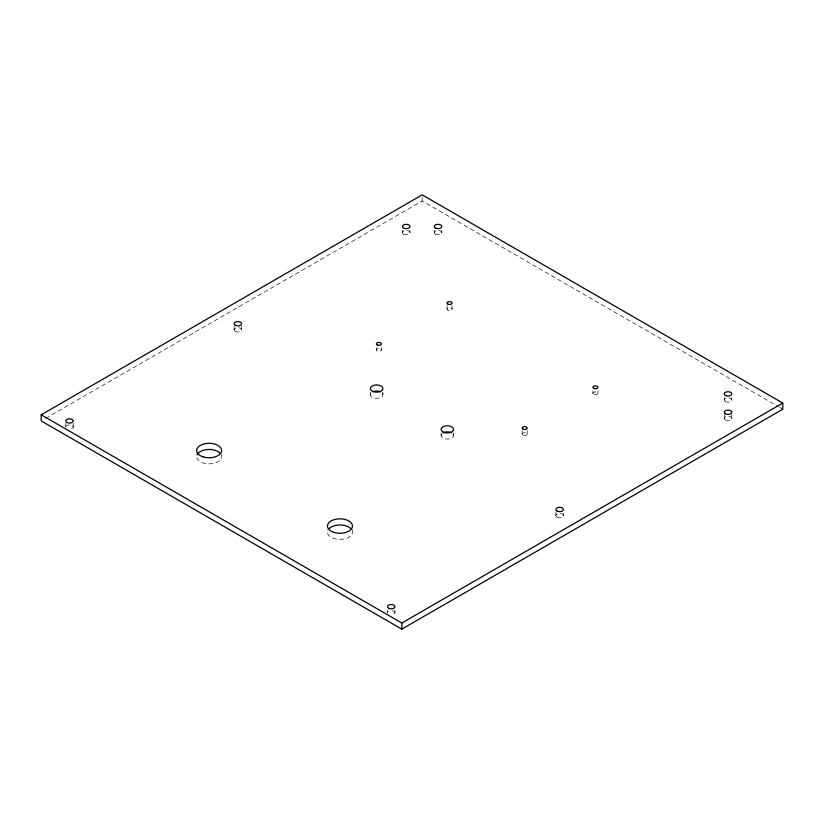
<?xml version="1.0" encoding="UTF-8"?>
<svg xmlns="http://www.w3.org/2000/svg" width="824" height="824" viewBox="0 0 824 824"><rect width="100%" height="100%" fill="white"/><g stroke="black" fill="none" stroke-linecap="round" stroke-linejoin="round"><path stroke-width="0.62" stroke-dasharray="4.12 3.09" d="M45.66 418.355L422.166 200.984L778.35 406.623M779.463 407.262L782.8 409.198M731.743 397.559L731.743 400.011M731.743 414.709L731.743 418.376M724.245 397.559L724.245 400.011M724.245 414.709L724.245 418.376M597.915 390.926L597.915 393.378M592.909 390.926L592.909 393.378M563.359 513.146L563.359 515.597M555.86 511.92L555.86 515.597M527.195 430.53L527.195 434.197M522.2 430.53L522.2 434.197M453.602 433.022L453.602 435.474M452.067 305.498L452.067 309.175A2.503 1.442 0 0 1 448.318 310.421A2.503 1.442 0 0 1 448.318 307.918A2.503 1.442 0 0 1 452.067 309.175M447.061 305.498L447.061 309.175M441.829 230.174L441.829 232.625M441.108 433.022L441.108 435.474M434.32 230.174L434.32 232.625M422.166 197.307L422.166 200.984M410.002 230.174L410.002 232.625M402.503 230.174L402.503 232.625M394.974 610.357L394.974 612.809A3.749 2.163 0 0 1 392.203 614.9M387.476 610.357L387.476 612.809A3.749 2.163 0 0 1 390.257 610.718M382.892 392.203L382.892 394.644M381.358 347.543L381.358 349.994A2.503 1.442 0 0 1 377.608 351.251A2.503 1.442 0 0 1 377.608 348.748A2.503 1.442 0 0 1 381.358 349.994M376.352 347.543L376.352 349.994M370.398 392.203L370.398 394.644M352.466 529.729L352.466 532.18A12.504 7.22 0 0 1 339.962 539.401A12.504 7.22 0 0 1 327.458 532.18L327.458 529.729M241.617 326.16L241.617 329.837M234.119 326.16L234.119 329.837M221.646 454.199L221.646 456.651A12.504 7.22 0 0 1 209.142 463.871A12.504 7.22 0 0 1 196.637 456.651M73.233 423.382L73.233 427.059M65.735 423.382L65.735 427.059M382.161 392.945A6.252 3.605 0 0 1 380.286 397.58A6.252 3.605 0 0 1 372.077 397.117A6.252 3.605 0 0 1 371.809 392.358M453.128 434.094A6.252 3.605 0 0 1 447.051 439.079A6.252 3.605 0 0 1 441.839 433.774M65.858 426.492A3.749 2.163 0 0 1 70.133 424.927A3.749 2.163 0 0 1 73.223 427.244A3.749 2.163 0 0 1 69.484 429.222M392.203 610.718A3.749 2.163 0 0 1 394.974 612.809M593.96 394.542A2.503 1.442 0 0 0 597.894 393.512A2.503 1.442 0 0 0 594.382 392.059A2.503 1.442 0 0 0 593.96 394.542M523.24 435.371A2.503 1.442 0 0 0 527.185 434.341A2.503 1.442 0 0 0 523.662 432.888A2.503 1.442 0 0 0 523.24 435.371M725.347 401.535A3.749 2.163 0 0 0 731.619 400.567A3.749 2.163 0 0 0 727.026 397.92A3.749 2.163 0 0 0 725.347 401.535M435.422 234.15A3.749 2.163 0 0 0 441.695 233.182A3.749 2.163 0 0 0 437.101 230.535A3.749 2.163 0 0 0 435.422 234.15M403.606 234.15A3.749 2.163 0 0 0 409.878 233.182A3.749 2.163 0 0 0 405.284 230.535A3.749 2.163 0 0 0 403.606 234.15M235.221 331.372A3.749 2.163 0 0 0 241.494 330.403A3.749 2.163 0 0 0 236.9 327.746A3.749 2.163 0 0 0 235.221 331.372M556.962 517.122A3.749 2.163 0 0 0 563.235 516.154A3.749 2.163 0 0 0 558.641 513.507A3.749 2.163 0 0 0 556.962 517.122M725.347 419.91A3.749 2.163 0 0 0 731.619 418.942A3.749 2.163 0 0 0 727.026 416.285A3.749 2.163 0 0 0 725.347 419.91"/><path stroke-width="1.24" d="M41.2 414.802L422.166 194.855L782.8 403.07L782.8 409.198L401.834 629.145L41.2 420.93L41.2 414.802L401.834 623.016L782.8 403.07M401.834 623.016L401.834 629.145M442.941 432.919A6.252 3.605 0 0 1 451.779 432.919M372.675 391.863A6.252 3.605 0 0 1 380.606 391.863M329.137 528.575A12.504 7.22 0 0 1 350.787 528.575M197.07 454.786A12.504 7.22 0 0 1 207.514 449.502A12.504 7.22 0 0 1 219.967 453.046M523.446 429.325A2.503 1.442 0 0 0 527.195 428.078A2.503 1.442 0 0 0 523.446 426.822A2.503 1.442 0 0 0 523.446 429.325M444.229 432.476A6.252 3.605 0 0 0 453.602 429.356A6.252 3.605 0 0 0 444.229 426.224A6.252 3.605 0 0 0 444.229 432.476M373.004 391.462A6.252 3.605 0 0 0 382.861 388.877A6.252 3.605 0 0 0 374.065 385.241A6.252 3.605 0 0 0 373.004 391.462M593.96 388.423A2.503 1.442 0 0 0 597.894 387.393A2.503 1.442 0 0 0 594.382 385.931A2.503 1.442 0 0 0 593.96 388.423M377.608 345.122A2.503 1.442 0 0 0 381.358 343.876A2.503 1.442 0 0 0 377.608 342.619A2.503 1.442 0 0 0 377.608 345.122M448.112 304.221A2.503 1.442 0 0 0 452.057 303.191A2.503 1.442 0 0 0 448.534 301.728A2.503 1.442 0 0 0 448.112 304.221M404.378 228.372A3.749 2.163 0 0 0 410.002 226.497A3.749 2.163 0 0 0 404.378 224.622A3.749 2.163 0 0 0 404.378 228.372M235.221 325.243A3.749 2.163 0 0 0 241.494 324.275A3.749 2.163 0 0 0 236.9 321.628A3.749 2.163 0 0 0 235.221 325.243M66.837 422.465A3.749 2.163 0 0 0 73.109 421.486A3.749 2.163 0 0 0 68.516 418.839A3.749 2.163 0 0 0 66.837 422.465M389.35 608.565A3.749 2.163 0 0 0 394.974 606.691A3.749 2.163 0 0 0 389.35 604.816A3.749 2.163 0 0 0 389.35 608.565M556.962 511.004A3.749 2.163 0 0 0 563.235 510.035A3.749 2.163 0 0 0 558.641 507.378A3.749 2.163 0 0 0 556.962 511.004M725.347 413.782A3.749 2.163 0 0 0 731.619 412.814A3.749 2.163 0 0 0 727.026 410.167A3.749 2.163 0 0 0 725.347 413.782M726.119 395.757A3.749 2.163 0 0 0 731.743 393.882A3.749 2.163 0 0 0 726.119 392.008A3.749 2.163 0 0 0 726.119 395.757M435.422 228.032A3.749 2.163 0 0 0 441.695 227.064A3.749 2.163 0 0 0 437.101 224.406A3.749 2.163 0 0 0 435.422 228.032M333.71 532.304A12.504 7.22 0 0 0 352.466 526.052A12.504 7.22 0 0 0 333.71 519.81A12.504 7.22 0 0 0 333.71 532.304M202.889 456.784A12.504 7.22 0 0 0 221.646 450.532A12.504 7.22 0 0 0 202.889 444.28A12.504 7.22 0 0 0 202.889 456.784"/></g></svg>
